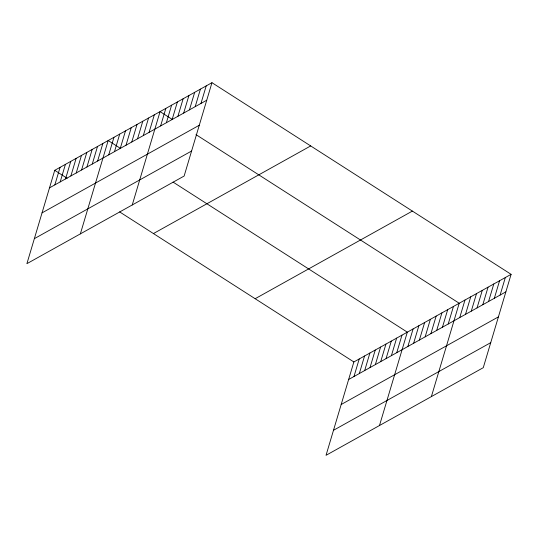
<?xml version="1.0" encoding="UTF-8"?>
<svg xmlns="http://www.w3.org/2000/svg" width="538" height="538" viewBox="0 0 538 538"><rect width="100%" height="100%" fill="white"/><g stroke="black" fill="none" stroke-linecap="round" stroke-linejoin="round"><path stroke-width="0.81" d="M211.965 82.691L54.728 170.317L26.9 263.674L184.137 176.04L211.965 82.691L511.1 274.326L483.272 367.683L326.035 455.309L353.863 361.96L511.1 274.326M54.849 184.877L60.074 167.338M60.195 181.898L65.421 164.359M65.542 178.919L70.767 161.38M70.888 175.939L76.114 158.401M76.235 172.96L81.46 155.421M81.581 169.981L86.806 152.442M86.927 167.002L92.153 149.463M92.274 164.023L97.499 146.484M97.613 161.037L102.845 143.505M80.357 233.882L108.192 140.526L120.613 148.488M108.73 154.85L113.955 137.311M114.493 151.635L119.718 134.096M120.256 148.421L125.488 130.889M126.026 145.206L131.252 127.674M131.79 141.998L137.015 124.46M137.553 138.784L142.778 121.245M143.316 135.569L148.549 118.037M149.087 132.355L154.312 114.823M132.247 204.965L160.075 111.608L172.503 119.571M160.613 125.932L165.845 108.394M166.383 122.718L171.609 105.179M172.147 119.503L177.372 101.971M177.91 116.289L183.142 98.757M183.68 113.074L188.905 95.542M189.443 109.866L194.669 92.328M195.207 106.652L200.432 89.113M200.97 103.437L206.202 85.905M353.984 376.513L359.209 358.974M359.33 373.533L364.556 355.995M364.677 370.554L369.902 353.015M370.023 367.575L375.248 350.036M375.369 364.596L380.595 347.057M380.716 361.617L385.941 344.078M386.062 358.638L391.287 341.099M391.408 355.658L396.634 338.12M396.755 352.679L401.98 335.14M379.492 425.518L407.327 332.161L173.081 182.1M407.865 346.485L413.09 328.947M413.628 343.271L418.853 325.739M419.391 340.056L424.623 322.524M425.161 336.842L430.387 319.31M430.925 333.634L436.15 316.095M436.688 330.419L441.913 312.881M442.451 327.205L447.683 309.673M448.221 323.99L453.447 306.458M431.382 396.6L459.21 303.244L195.973 134.608M459.748 317.568L464.98 300.029M465.518 314.353L470.743 296.815M471.281 311.139L476.507 293.607M477.045 307.924L482.277 290.392M482.815 304.716L488.04 287.178M488.578 301.502L493.803 283.963M494.341 298.287L499.567 280.755M500.105 295.073L505.337 277.541M49.503 187.856L206.74 100.223M42.045 212.873L199.282 125.246M34.358 238.657L191.595 151.023M153.444 233.559L310.682 145.933M255.153 298.718L412.384 211.084M348.637 379.492L505.875 291.858M341.179 404.509L498.417 316.882M333.493 430.292L490.73 342.659M54.728 170.317L67.156 178.28M119.618 211.891L353.863 361.96"/></g></svg>
